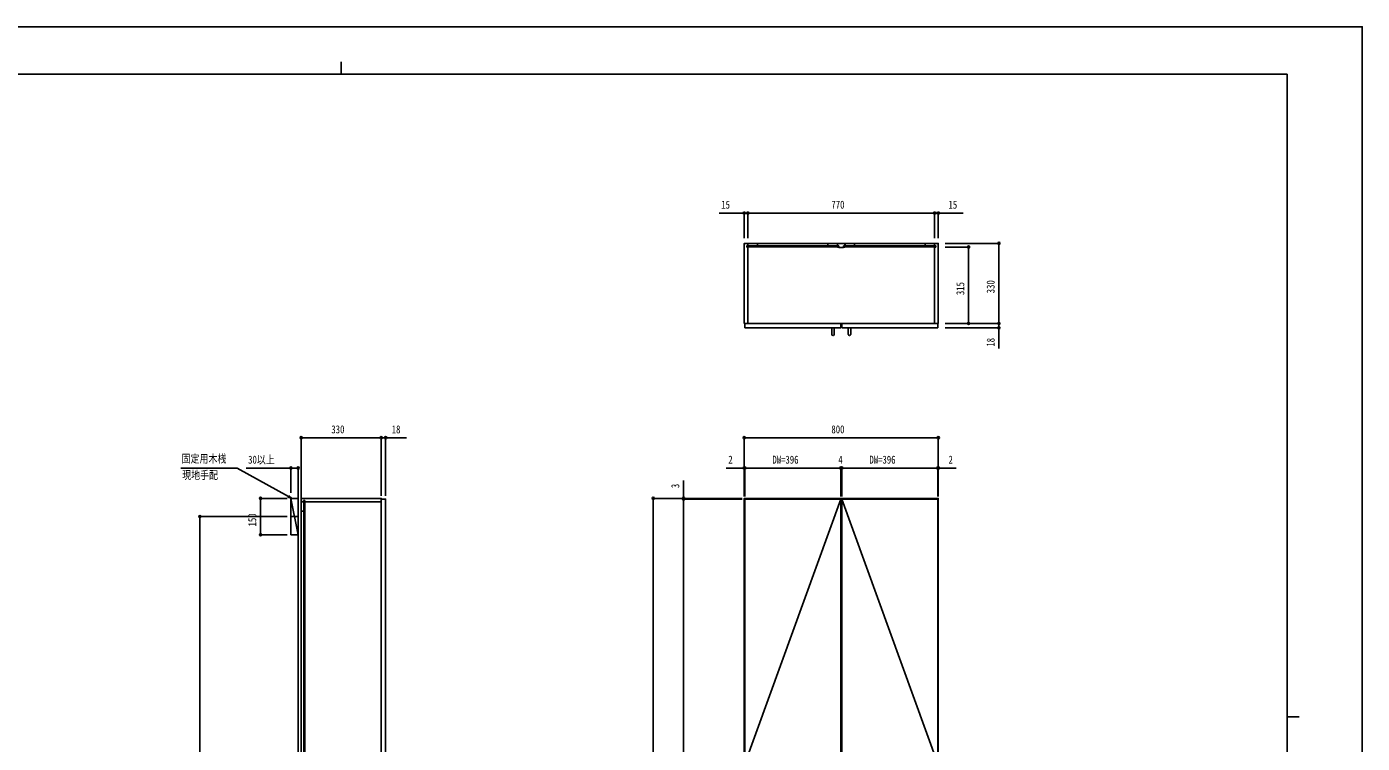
# Model space of a CAD drawing. Units: millimetres, scale not verified. Extents: x -4205 to 4205, y -2970 to 2970.
# Drawn here: x -1301 to 4205, y 16 to 2970 of the extents above; entities that cross this region are included whole.
import ezdxf
from ezdxf.enums import TextEntityAlignment as Align

# ---------------------------------------------------------------- set-up
doc = ezdxf.new("R2010")
doc.units = ezdxf.units.MM
doc.header["$LTSCALE"] = 20
for name, color, linetype in [('0-3_YKK_12', 2, 'Continuous'), ('0-4_YKK_13', 4, 'Continuous'), ('0-5_YKK_D', 6, 'Continuous'), ('0-6_YKK_ZWAK', 7, 'Continuous'), ('0-7_YSS_K', 3, 'Continuous')]:
    doc.layers.add(name, color=color, linetype=linetype)
doc.styles.add('ＭＳ ゴシック', font='')
doc.styles.get('ＭＳ ゴシック').set_extended_font_data('MS Gothic')

msp = doc.modelspace()

# ---------------------------------------------------------------- linework, layer by layer
at = {"layer": '0-3_YKK_12'}
for p, q in [((1672.02, 2067), (1667.02, 2067)), ((1667.02, 2067), (1667.02, 2062)), ((1672.02, 2062), (1667.02, 2062)), ((1672.02, 2077), (1672.02, 2067)), ((1672.02, 2062), (1672.02, 1747)), ((1711.02, 2077), (2002.02, 2077)), ((2042.02, 2077), (2072.02, 2077)), ((2042.02, 2077), (2042.02, 2067)), ((2042.02, 2067), (2047.52, 2067)), ((2042.02, 2062), (2047.52, 2062)), ((2042.02, 2062), (2042.02, 2061)), ((2042.02, 2061), (2047.52, 2060)), ((2047.52, 2067), (2047.52, 2062)), ((2047.52, 2060), (2066.52, 2060)), ((2066.52, 2067), (2072.02, 2067)), ((2066.52, 2067), (2066.52, 2062)), ((2066.52, 2062), (2072.02, 2062)), ((2066.52, 2060), (2072.02, 2061)), ((2072.02, 2077), (2072.02, 2067)), ((2072.02, 2062), (2072.02, 2061)), ((2403.02, 2077), (2112.02, 2077)), ((2442.02, 2067), (2442.02, 2077)), ((2447.52, 2067), (2442.02, 2067)), ((2442.02, 1747), (2442.02, 2062)), ((2447.52, 2062), (2442.02, 2062)), ((2447.52, 2062), (2447.52, 2067)), ((-159.48, 1011), (-169.48, 1011)), ((-159.48, 1016.5), (-159.48, 1011)), ((-154.48, 1016.5), (-159.48, 1016.5)), ((-158.98, 1016.5), (-158.98, -1154.5)), ((-154.98, 1016.5), (-154.98, -1154.5)), ((-154.48, 1016.5), (-154.48, 1011)), ((160.52, 1011), (-154.48, 1011)), ((-214.78, 951), (-179.19, 951)), ((-158.98, 972.5), (-169.48, 972.5))]:
    msp.add_line(p, q, dxfattribs=at)
for points in [[(1657.02, 1747), (2457.02, 1747), (2457.02, 2077), (1657.02, 2077)], [(1667.02, 2062.5), (2046.02, 2062.5), (2046.02, 2066.5), (1667.02, 2066.5)], [(1672.02, 2066.5), (1711.02, 2066.5), (1711.02, 2077), (1672.02, 2077)], [(2041.02, 2066.5), (2002.02, 2066.5), (2002.02, 2077), (2041.02, 2077)], [(2447.02, 2062.5), (2068.02, 2062.5), (2068.02, 2066.5), (2447.02, 2066.5)], [(2073.02, 2066.5), (2112.02, 2066.5), (2112.02, 2077), (2073.02, 2077)], [(2442.02, 2066.5), (2403.02, 2066.5), (2403.02, 2077), (2442.02, 2077)], [(1659.02, 1729), (2055.02, 1729), (2055.02, 1747), (1659.02, 1747)], [(2059.02, 1729), (2455.02, 1729), (2455.02, 1747), (2059.02, 1747)], [(-169.48, -1164), (160.52, -1164), (160.52, 1026), (-169.48, 1026)], [(160.52, -1161), (178.52, -1161), (178.52, 1023), (160.52, 1023)], [(1657.02, -1164), (2457.02, -1164), (2457.02, 1026), (1657.02, 1026)], [(1659.02, -1161), (2055.02, -1161), (2055.02, 1023), (1659.02, 1023)], [(2455.02, -1161), (2059.02, -1161), (2059.02, 1023), (2455.02, 1023)]]:
    msp.add_lwpolyline(points, close=True, dxfattribs=at)
for points in [[(2055.02, 1023), (1659.02, -69), (2055.02, -1161)], [(2059.02, -1161), (2455.02, -69), (2059.02, 1023)]]:
    msp.add_lwpolyline(points, dxfattribs=at)
at = {"layer": '0-4_YKK_13'}
for p, q in [((2018.02, 1729), (2028.02, 1729)), ((2018.02, 1701.34), (2018.02, 1729)), ((2028.02, 1701.34), (2028.02, 1729)), ((2086.02, 1729), (2096.02, 1729)), ((2086.02, 1701.34), (2086.02, 1729)), ((2096.02, 1701.34), (2096.02, 1729))]:
    msp.add_line(p, q, dxfattribs=at)
for centre in [(2023.02, 1702.05), (2091.02, 1702.05)]:
    msp.add_arc(centre, 5.05, 188.0693, 351.9307, dxfattribs=at)
at = {"layer": '0-5_YKK_D'}
for p, q in [((1657.02, 2098), (1657.02, 2203)), ((1672.02, 2098), (1672.02, 2203)), ((1672.02, 2098), (1672.02, 2203)), ((2442.02, 2098), (2442.02, 2203)), ((2442.02, 2098), (2442.02, 2203)), ((2457.02, 2098), (2457.02, 2203)), ((1657.02, 2202), (1554.22, 2202)), ((1672.02, 2202), (1657.02, 2202)), ((1672.02, 2202), (1689.02, 2202)), ((1672.02, 2202), (2442.02, 2202)), ((2442.02, 2202), (2425.02, 2202)), ((2442.02, 2202), (2457.02, 2202)), ((2457.02, 2202), (2559.82, 2202)), ((2485.03, 2077), (2708.02, 2077)), ((2485.03, 2062), (2583.02, 2062)), ((2582.02, 1747), (2582.02, 2062)), ((2707.02, 2077), (2707.02, 1747)), ((2485.03, 1747), (2708.02, 1747)), ((2485.03, 1747), (2583.02, 1747)), ((2485.03, 1747), (2708.02, 1747)), ((2485.03, 1729), (2708.02, 1729)), ((-169.48, 1036), (-169.48, 1277)), ((-169.48, 1276), (160.52, 1276)), ((160.52, 1036), (160.52, 1277)), ((160.52, 1036), (160.52, 1277)), ((178.52, 1036), (178.52, 1277)), ((1657.02, 1033), (1657.02, 1277)), ((1657.02, 1276), (2457.02, 1276)), ((2457.02, 1033), (2457.02, 1277)), ((-211.98, 1049.19), (-211.98, 1152)), ((-181.98, 1049.19), (-181.98, 1152)), ((1657.02, 1151), (1583.02, 1151)), ((1657.02, 1033), (1657.02, 1152)), ((1659.02, 1151), (1657.02, 1151)), ((1659.02, 1033), (1659.02, 1152)), ((1659.02, 1033), (1659.02, 1152)), ((1659.02, 1151), (1676.02, 1151)), ((1659.02, 1151), (2055.02, 1151)), ((2055.02, 1151), (2038.02, 1151)), ((2055.02, 1033), (2055.02, 1152)), ((2055.02, 1033), (2055.02, 1152)), ((2059.02, 1151), (2055.02, 1151)), ((2059.02, 1033), (2059.02, 1152)), ((2059.02, 1033), (2059.02, 1152)), ((2059.02, 1151), (2076.02, 1151)), ((2455.02, 1151), (2059.02, 1151)), ((2455.02, 1151), (2438.02, 1151)), ((2455.02, 1033), (2455.02, 1152)), ((2455.02, 1033), (2455.02, 1152)), ((2455.02, 1151), (2457.02, 1151)), ((2457.02, 1033), (2457.02, 1152)), ((2457.02, 1151), (2531.02, 1151)), ((1407.02, 1026), (1407.02, 1100)), ((-226.92, 1026), (-337.98, 1026)), ((-336.98, 876), (-336.98, 1026)), ((1649.02, 1026), (1281.02, 1026)), ((1282.02, 1026), (1282.02, -1164)), ((1649.02, 1026), (1406.02, 1026)), ((1649.02, 1023), (1406.02, 1023)), ((1649.02, 1023), (1406.02, 1023)), ((1407.02, 1023), (1407.02, 1026)), ((1407.02, -1161), (1407.02, 1023)), ((1407.02, 1023), (1407.02, 1006)), ((-226.92, 951), (-587.98, 951)), ((-586.98, -1234), (-586.98, 951)), ((-226.92, 876), (-337.98, 876))]:
    msp.add_line(p, q, dxfattribs=at)
for points in [[(2707.02, 1747), (2707.02, 1729), (2707.02, 1643.2)], [(160.52, 1276), (178.52, 1276), (264.32, 1276)], [(-207.22, 1026), (-222.1, 1034.23), (-433.29, 1151), (-665.53, 1151)], [(-181.98, 1151), (-211.98, 1151), (-396.38, 1151)], [(-219.89, 1038.21), (-207.22, 1026), (-224.3, 1030.24)]]:
    msp.add_lwpolyline(points, dxfattribs=at)
for centre in [(1657.02, 2202), (1672.02, 2202), (1672.02, 2202), (2442.02, 2202), (2442.02, 2202), (2457.02, 2202), (2582.02, 2062), (2707.02, 2077), (2582.02, 1747), (2707.02, 1747), (2707.02, 1747), (2707.02, 1729), (-169.48, 1276), (160.52, 1276), (160.52, 1276), (178.52, 1276), (1657.02, 1276), (2457.02, 1276), (-211.98, 1151), (-181.98, 1151), (1657.02, 1151), (1659.02, 1151), (1659.02, 1151), (2055.02, 1151), (2055.02, 1151), (2059.02, 1151), (2059.02, 1151), (2455.02, 1151), (2455.02, 1151), (2457.02, 1151), (-336.98, 1026), (1282.02, 1026), (1407.02, 1026), (1407.02, 1023), (1407.02, 1023), (-586.98, 951), (-336.98, 876)]:
    msp.add_circle(centre, 4.25, dxfattribs=at)
at = {"layer": '0-6_YKK_ZWAK'}
for p, q in [((-4.98, 2825), (-4.98, 2775)), ((3895.02, 2775), (-3904.98, 2775)), ((3895.02, 2775), (3895.02, -2525)), ((3895.02, 125), (3945.02, 125))]:
    msp.add_line(p, q, dxfattribs=at)
msp.add_lwpolyline([(-4205, -2970), (4205, -2970), (4205, 2970), (-4205, 2970)], close=True, dxfattribs=at)
at = {"layer": '0-7_YSS_K'}
for p, q in [((-181.98, -1234), (-181.98, 1109.81)), ((-169.48, -1234), (-169.48, 1109.81)), ((-181.98, 876), (-211.98, 1026))]:
    msp.add_line(p, q, dxfattribs=at)
msp.add_lwpolyline([(-181.98, 876), (-211.98, 876), (-211.98, 1026), (-181.98, 1026)], close=True, dxfattribs=at)

# ---------------------------------------------------------------- texts
at = {"layer": '0-5_YKK_D', "style": 'ＭＳ ゴシック', "width": 0.8}
for s, p in [('15', (1562.22, 2210)), ('770', (2016.22, 2210)), ('15', (2499.02, 2210)), ('330', (-45.28, 1284)), ('18', (203.52, 1284)), ('800', (2016.22, 1284)), ('固定用木桟', (-662.7, 1162.98)), ('30以上', (-388.38, 1159)), ('2', (1591.02, 1159)), ('DW=396', (1773.02, 1159)), ('4', (2045.02, 1159)), ('DW=396', (2173.02, 1159)), ('2', (2499.02, 1159)), ('現地手配', (-660.3, 1095.48))]:
    msp.add_text(s, height=32.99, dxfattribs=at).set_placement(p, align=Align.BOTTOM_LEFT)
for s, p in [('315', (2574.02, 1863.7)), ('330', (2699.02, 1871.2)), ('18', (2699.02, 1651.2)), ('3', (1399.02, 1068)), ('150', (-344.98, 910.2))]:
    msp.add_text(s, height=32.99, rotation=90, dxfattribs=at).set_placement(p, align=Align.BOTTOM_LEFT)

doc.saveas('drawing.dxf')
